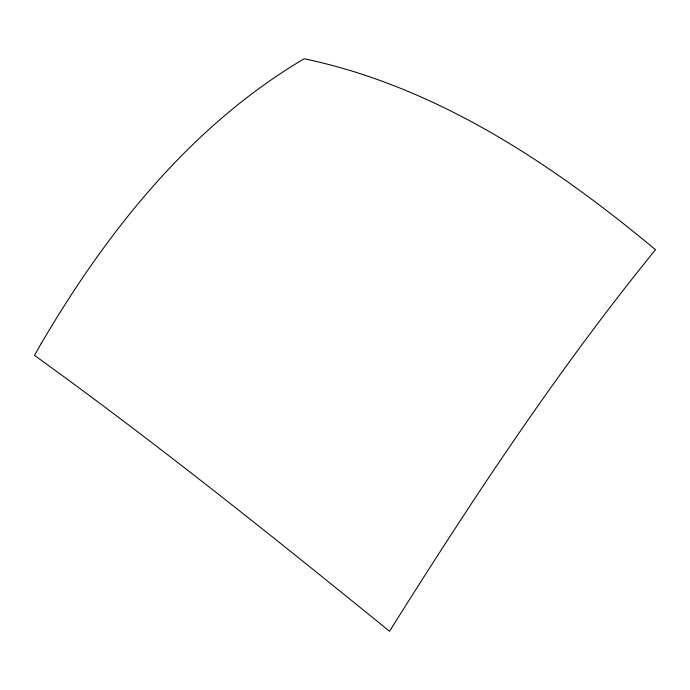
<?xml version="1.0" encoding="UTF-8"?>
<svg xmlns="http://www.w3.org/2000/svg" width="690" height="690" viewBox="0 0 690 690"><rect width="100%" height="100%" fill="white"/><g stroke="black" fill="none" stroke-linecap="round" stroke-linejoin="round"><path stroke-width="1.03" d="M41.297 343.396L34.5 355.385C156.121 443.023 273.162 536.811 389.531 631.255C471.977 499.948 557.563 370.09 655.5 249.685C552.828 164.289 436.787 86.621 304.195 58.745C191.113 125.485 106.924 231.521 41.297 343.396"/></g></svg>
